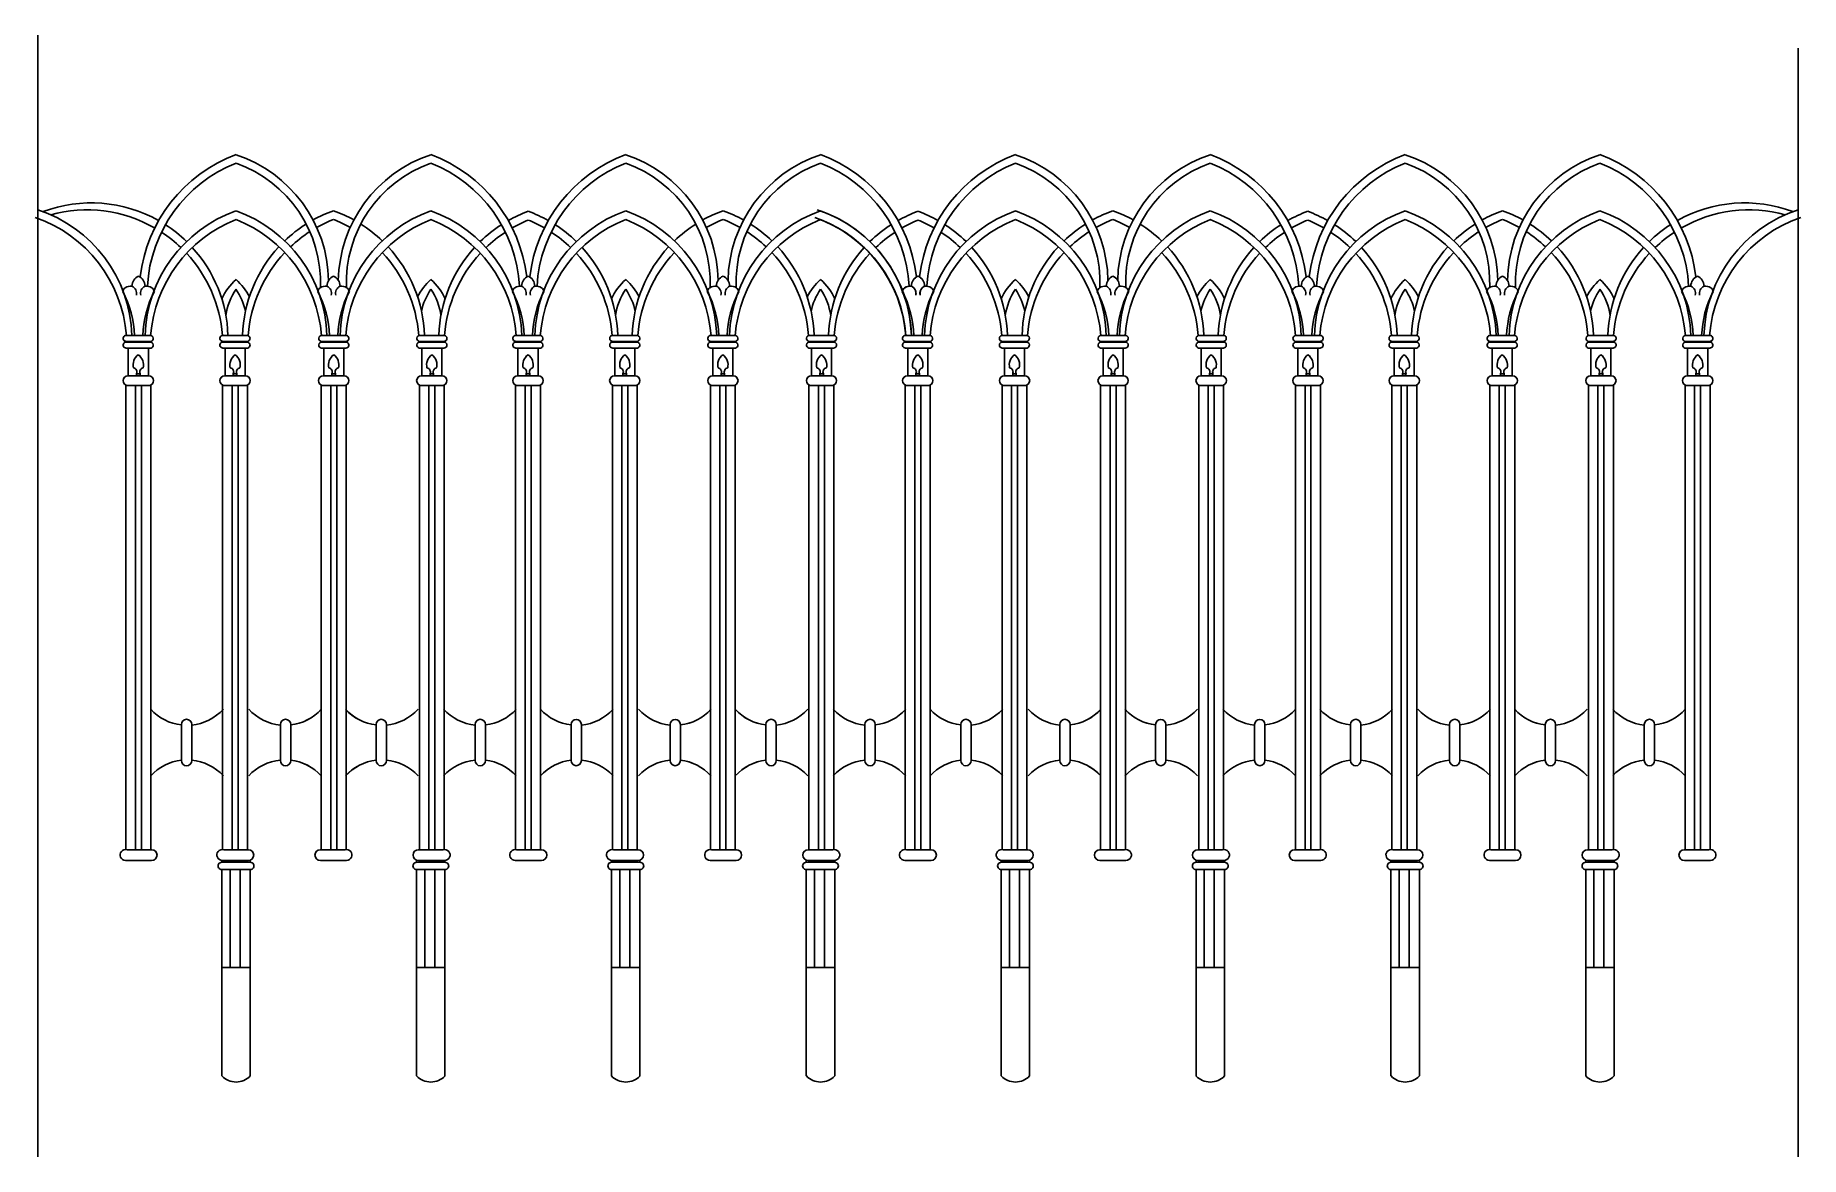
# Model space of a CAD drawing. Extents: x 2596 to 4366, y 379 to 1503.
import ezdxf

# ---------------------------------------------------------------- set-up
doc = ezdxf.new("R2010")
doc.units = 0
doc.header["$LTSCALE"] = 0.85
doc.header["$MEASUREMENT"] = 0
for name, color, linetype in [('3', 3, 'CONTINUOUS'), ('4', 4, 'CONTINUOUS'), ('7', 7, 'CONTINUOUS')]:
    doc.layers.add(name, color=color, linetype=linetype)

msp = doc.modelspace()

# ---------------------------------------------------------------- linework, layer by layer
at = {"layer": '3'}
for p, q in [((2598.1, 378.8), (2598.1, 1503.5)), ((2598.1, 378.8), (2598.1, 1503.5)), ((4363.8, 378.8), (4363.8, 1490.5)), ((4363.8, 378.8), (4363.8, 1490.5)), ((2688.9, 1189.8), (2688.9, 1162.1)), ((2709, 1189.8), (2709, 1162.1)), ((2785.9, 1189.8), (2785.9, 1162.1)), ((2806, 1189.8), (2806, 1162.1)), ((2884.9, 1189.8), (2884.9, 1162.1)), ((2905, 1189.8), (2905, 1162.1)), ((2983.2, 1189.8), (2983.2, 1162.1)), ((3003.4, 1189.8), (3003.4, 1162.1)), ((3079.7, 1189.8), (3079.7, 1162.1)), ((3099.9, 1189.8), (3099.9, 1162.1)), ((3176.8, 1189.8), (3176.8, 1162.1)), ((3196.9, 1189.8), (3196.9, 1162.1)), ((3275.2, 1189.8), (3275.2, 1162.1)), ((3295.3, 1189.8), (3295.3, 1162.1)), ((3374.1, 1189.8), (3374.1, 1162.1)), ((3394.2, 1189.8), (3394.2, 1162.1)), ((3470.6, 1189.8), (3470.6, 1162.1)), ((3490.7, 1189.8), (3490.7, 1162.1)), ((3567.6, 1189.8), (3567.6, 1162.1)), ((3587.8, 1189.8), (3587.8, 1162.1)), ((3666.6, 1189.8), (3666.6, 1162.1)), ((3686.7, 1189.8), (3686.7, 1162.1)), ((3765, 1189.8), (3765, 1162.1)), ((3785.1, 1189.8), (3785.1, 1162.1)), ((3862, 1189.8), (3862, 1162.1)), ((3882.1, 1189.8), (3882.1, 1162.1)), ((3958.5, 1189.8), (3958.5, 1162.1)), ((3978.6, 1189.8), (3978.6, 1162.1)), ((4056.9, 1189.8), (4056.9, 1162.1)), ((4077, 1189.8), (4077, 1162.1)), ((4155.8, 1189.8), (4155.8, 1162.1)), ((4176, 1189.8), (4176, 1162.1)), ((4252.9, 1189.8), (4252.9, 1162.1)), ((4273, 1189.8), (4273, 1162.1)), ((2696, 1152.2), (2696, 686.7)), ((2702, 1152.2), (2702, 686.7)), ((2793, 1152.2), (2793, 686.7)), ((2799, 1152.2), (2799, 686.7)), ((2891.9, 1152.2), (2891.9, 686.7)), ((2897.9, 1152.2), (2897.9, 686.7)), ((2990.3, 1152.2), (2990.3, 686.7)), ((2996.3, 1152.2), (2996.3, 686.7)), ((3086.8, 1152.2), (3086.8, 686.7)), ((3092.8, 1152.2), (3092.8, 686.7)), ((3183.9, 1152.2), (3183.9, 686.7)), ((3189.9, 1152.2), (3189.9, 686.7)), ((3282.2, 1152.2), (3282.2, 686.7)), ((3288.2, 1152.2), (3288.2, 686.7)), ((3381.1, 1152.2), (3381.1, 686.7)), ((3387.1, 1152.2), (3387.1, 686.7)), ((3477.7, 1152.2), (3477.7, 686.7)), ((3483.7, 1152.2), (3483.7, 686.7)), ((3574.7, 1152.2), (3574.7, 686.7)), ((3580.7, 1152.2), (3580.7, 686.7)), ((3673.6, 1152.2), (3673.6, 686.7)), ((3679.6, 1152.2), (3679.6, 686.7)), ((3772, 1152.2), (3772, 686.7)), ((3778, 1152.2), (3778, 686.7)), ((3869.1, 1152.2), (3869.1, 686.7)), ((3875.1, 1152.2), (3875.1, 686.7)), ((3965.6, 1152.2), (3965.6, 686.7)), ((3971.6, 1152.2), (3971.6, 686.7)), ((4064, 1152.2), (4064, 686.7)), ((4070, 1152.2), (4070, 686.7)), ((4162.9, 1152.2), (4162.9, 686.7)), ((4168.9, 1152.2), (4168.9, 686.7)), ((4259.9, 1152.2), (4259.9, 686.7)), ((4265.9, 1152.2), (4265.9, 686.7))]:
    msp.add_line(p, q, dxfattribs=at)
for points in [[(2687.5, 1202.4), (2710.8, 1202.4, -0.912802), (2711.7, 1196.5), (2686.8, 1196.5, -1.132869), (2687.5, 1202.4)], [(2687.5, 1195.7), (2710.8, 1195.7, -0.912802), (2711.7, 1189.8), (2686.8, 1189.8, -1.132869), (2687.5, 1195.7)], [(2784.5, 1202.4), (2807.8, 1202.4, -0.912802), (2808.7, 1196.5), (2783.8, 1196.5, -1.132869), (2784.5, 1202.4)], [(2784.5, 1195.7), (2807.8, 1195.7, -0.912802), (2808.7, 1189.8), (2783.8, 1189.8, -1.132869), (2784.5, 1195.7)], [(2906.4, 1202.4), (2883.1, 1202.4, 0.912802), (2882.2, 1196.5), (2907.1, 1196.5, 1.132869), (2906.4, 1202.4)], [(2906.4, 1195.7), (2883.1, 1195.7, 0.912802), (2882.2, 1189.8), (2907.1, 1189.8, 1.132869), (2906.4, 1195.7)], [(3004.7, 1202.4), (2981.5, 1202.4, 0.912802), (2980.6, 1196.5), (3005.5, 1196.5, 1.132869), (3004.7, 1202.4)], [(3004.7, 1195.7), (2981.5, 1195.7, 0.912802), (2980.6, 1189.8), (3005.5, 1189.8, 1.132869), (3004.7, 1195.7)], [(3078.4, 1202.4), (3101.6, 1202.4, -0.912802), (3102.5, 1196.5), (3077.6, 1196.5, -1.132869), (3078.4, 1202.4)], [(3078.4, 1195.7), (3101.6, 1195.7, -0.912802), (3102.5, 1189.8), (3077.6, 1189.8, -1.132869), (3078.4, 1195.7)], [(3175.4, 1202.4), (3198.7, 1202.4, -0.912802), (3199.6, 1196.5), (3174.7, 1196.5, -1.132869), (3175.4, 1202.4)], [(3175.4, 1195.7), (3198.7, 1195.7, -0.912802), (3199.6, 1189.8), (3174.7, 1189.8, -1.132869), (3175.4, 1195.7)], [(3273.8, 1202.4), (3297.1, 1202.4, -0.912802), (3298, 1196.5), (3273.1, 1196.5, -1.132869), (3273.8, 1202.4)], [(3273.8, 1195.7), (3297.1, 1195.7, -0.912802), (3298, 1189.8), (3273.1, 1189.8, -1.132869), (3273.8, 1195.7)], [(3395.6, 1202.4), (3372.3, 1202.4, 0.912802), (3371.4, 1196.5), (3396.3, 1196.5, 1.132869), (3395.6, 1202.4)], [(3395.6, 1195.7), (3372.3, 1195.7, 0.912802), (3371.4, 1189.8), (3396.3, 1189.8, 1.132869), (3395.6, 1195.7)], [(3469.2, 1202.4), (3492.5, 1202.4, -0.912802), (3493.4, 1196.5), (3468.5, 1196.5, -1.132869), (3469.2, 1202.4)], [(3469.2, 1195.7), (3492.5, 1195.7, -0.912802), (3493.4, 1189.8), (3468.5, 1189.8, -1.132869), (3469.2, 1195.7)], [(3566.3, 1202.4), (3589.5, 1202.4, -0.912802), (3590.4, 1196.5), (3565.5, 1196.5, -1.132869), (3566.3, 1202.4)], [(3566.3, 1195.7), (3589.5, 1195.7, -0.912802), (3590.4, 1189.8), (3565.5, 1189.8, -1.132869), (3566.3, 1195.7)], [(3688.1, 1202.4), (3664.8, 1202.4, 0.912802), (3663.9, 1196.5), (3688.8, 1196.5, 1.132869), (3688.1, 1202.4)], [(3688.1, 1195.7), (3664.8, 1195.7, 0.912802), (3663.9, 1189.8), (3688.8, 1189.8, 1.132869), (3688.1, 1195.7)], [(3786.5, 1202.4), (3763.2, 1202.4, 0.912802), (3762.3, 1196.5), (3787.2, 1196.5, 1.132869), (3786.5, 1202.4)], [(3786.5, 1195.7), (3763.2, 1195.7, 0.912802), (3762.3, 1189.8), (3787.2, 1189.8, 1.132869), (3786.5, 1195.7)], [(3883.5, 1202.4), (3860.2, 1202.4, 0.912802), (3859.3, 1196.5), (3884.3, 1196.5, 1.132869), (3883.5, 1202.4)], [(3883.5, 1195.7), (3860.2, 1195.7, 0.912802), (3859.3, 1189.8), (3884.3, 1189.8, 1.132869), (3883.5, 1195.7)], [(3957.1, 1202.4), (3980.4, 1202.4, -0.912802), (3981.3, 1196.5), (3956.4, 1196.5, -1.132869), (3957.1, 1202.4)], [(3957.1, 1195.7), (3980.4, 1195.7, -0.912802), (3981.3, 1189.8), (3956.4, 1189.8, -1.132869), (3957.1, 1195.7)], [(4055.5, 1202.4), (4078.8, 1202.4, -0.912802), (4079.7, 1196.5), (4054.8, 1196.5, -1.132869), (4055.5, 1202.4)], [(4055.5, 1195.7), (4078.8, 1195.7, -0.912802), (4079.7, 1189.8), (4054.8, 1189.8, -1.132869), (4055.5, 1195.7)], [(4177.3, 1202.4), (4154.1, 1202.4, 0.912802), (4153.2, 1196.5), (4178.1, 1196.5, 1.132869), (4177.3, 1202.4)], [(4177.3, 1195.7), (4154.1, 1195.7, 0.912802), (4153.2, 1189.8), (4178.1, 1189.8, 1.132869), (4177.3, 1195.7)], [(4274.4, 1202.4), (4251.1, 1202.4, 0.912802), (4250.2, 1196.5), (4275.1, 1196.5, 1.132869), (4274.4, 1202.4)], [(4274.4, 1195.7), (4251.1, 1195.7, 0.912802), (4250.2, 1189.8), (4275.1, 1189.8, 1.132869), (4274.4, 1195.7)], [(2742.2, 776.4), (2742.2, 812.3, -1), (2752.5, 812.3), (2752.5, 776, -1)], [(2851.8, 776.4), (2851.8, 812.3, 1), (2841.5, 812.3), (2841.5, 776, 1)], [(2937.5, 776.4), (2937.5, 812.3, -1), (2947.8, 812.3), (2947.8, 776, -1)], [(3047.1, 776.4), (3047.1, 812.3, 1), (3036.8, 812.3), (3036.8, 776, 1)], [(3133.1, 776.4), (3133.1, 812.3, -1), (3143.3, 812.3), (3143.3, 776, -1)], [(3242.6, 776.4), (3242.6, 812.3, 1), (3232.4, 812.3), (3232.4, 776, 1)], [(3328.4, 776.4), (3328.4, 812.3, -1), (3338.7, 812.3), (3338.7, 776, -1)], [(3438, 776.4), (3438, 812.3, 1), (3427.7, 812.3), (3427.7, 776, 1)], [(3523.9, 776.4), (3523.9, 812.3, -1), (3534.2, 812.3), (3534.2, 776, -1)], [(3633.5, 776.4), (3633.5, 812.3, 1), (3623.2, 812.3), (3623.2, 776, 1)], [(3719.3, 776.4), (3719.3, 812.3, -1), (3729.5, 812.3), (3729.5, 776, -1)], [(3828.8, 776.4), (3828.8, 812.3, 1), (3818.6, 812.3), (3818.6, 776, 1)], [(3914.8, 776.4), (3914.8, 812.3, -1), (3925.1, 812.3), (3925.1, 776, -1)], [(4024.4, 776.4), (4024.4, 812.3, 1), (4014.1, 812.3), (4014.1, 776, 1)], [(4110.1, 776.4), (4110.1, 812.3, -1), (4120.4, 812.3), (4120.4, 776, -1)], [(4219.7, 776.4), (4219.7, 812.3, 1), (4209.4, 812.3), (4209.4, 776, 1)], [(2742.2, 811.9), (2742.2, 776, 1), (2752.5, 776), (2752.5, 812.3, 1)], [(2851.8, 811.9), (2851.8, 776, -1), (2841.5, 776), (2841.5, 812.3, -1)], [(2937.5, 811.9), (2937.5, 776, 1), (2947.8, 776), (2947.8, 812.3, 1)], [(3047.1, 811.9), (3047.1, 776, -1), (3036.8, 776), (3036.8, 812.3, -1)], [(3133.1, 811.9), (3133.1, 776, 1), (3143.3, 776), (3143.3, 812.3, 1)], [(3242.6, 811.9), (3242.6, 776, -1), (3232.4, 776), (3232.4, 812.3, -1)], [(3328.4, 811.9), (3328.4, 776, 1), (3338.7, 776), (3338.7, 812.3, 1)], [(3438, 811.9), (3438, 776, -1), (3427.7, 776), (3427.7, 812.3, -1)], [(3523.9, 811.9), (3523.9, 776, 1), (3534.2, 776), (3534.2, 812.3, 1)], [(3633.5, 811.9), (3633.5, 776, -1), (3623.2, 776), (3623.2, 812.3, -1)], [(3719.3, 811.9), (3719.3, 776, 1), (3729.5, 776), (3729.5, 812.3, 1)], [(3828.8, 811.9), (3828.8, 776, -1), (3818.6, 776), (3818.6, 812.3, -1)], [(3914.8, 811.9), (3914.8, 776, 1), (3925.1, 776), (3925.1, 812.3, 1)], [(4024.4, 811.9), (4024.4, 776, -1), (4014.1, 776), (4014.1, 812.3, -1)], [(4110.1, 811.9), (4110.1, 776, 1), (4120.4, 776), (4120.4, 812.3, 1)], [(4219.7, 811.9), (4219.7, 776, -1), (4209.4, 776), (4209.4, 812.3, -1)]]:
    msp.add_lwpolyline(points, format="xyb", dxfattribs=at)
for centre, radius, start, end in [((2703.9, 1251.7), 11.4, 114.9033, 178.8419), ((2694.3, 1251.7), 11.4, 1.1581, 65.0967), ((2834.5, 1215.4), 57.1, 131.0853, 155.2693), ((2759.4, 1215.4), 57.1, 26.7952, 48.9147), ((2899.5, 1251.7), 11.4, 114.9033, 178.8419), ((2889.9, 1251.7), 11.4, 1.1581, 65.0967), ((3029.9, 1215.4), 57.1, 131.0853, 153.2048), ((2954.8, 1215.4), 57.1, 24.7307, 48.9147), ((3094.8, 1251.7), 11.4, 114.9033, 178.8419), ((3085.2, 1251.7), 11.4, 1.1581, 65.0967), ((3225.3, 1215.4), 57.1, 131.0853, 155.2693), ((3150.3, 1215.4), 57.1, 26.7952, 48.9147), ((3290.2, 1251.7), 11.4, 114.9033, 178.8419), ((3280.6, 1251.7), 11.4, 1.1581, 65.0967), ((3420.8, 1215.4), 57.1, 131.0853, 153.2048), ((3345.7, 1215.4), 57.1, 24.7307, 48.9147), ((3485.7, 1251.7), 11.4, 114.9033, 178.8419), ((3485.8, 1251.7), 11.4, 114.9033, 178.8419), ((3476.1, 1251.7), 11.4, 1.1581, 65.0967), ((3476.2, 1251.7), 11.4, 1.1581, 65.0967), ((3616.2, 1215.4), 57.1, 131.0853, 155.2693), ((3541.1, 1215.4), 57.1, 26.7952, 48.9147), ((3681.2, 1251.7), 11.4, 114.9033, 178.8419), ((3671.6, 1251.7), 11.4, 1.1581, 65.0967), ((3811.6, 1215.4), 57.1, 131.0853, 153.2048), ((3736.6, 1215.4), 57.1, 24.7307, 48.9147), ((3876.7, 1251.7), 11.4, 114.9033, 178.8419), ((3867.1, 1251.7), 11.4, 1.1581, 65.0967), ((4007.1, 1215.4), 57.1, 131.0853, 155.2693), ((3932, 1215.4), 57.1, 26.7952, 48.9147), ((4072, 1251.7), 11.4, 114.9033, 178.8419), ((4062.4, 1251.7), 11.4, 1.1581, 65.0967), ((4202.5, 1215.4), 57.1, 131.0853, 153.2048), ((4127.4, 1215.4), 57.1, 24.7307, 48.9147), ((4267.5, 1251.7), 11.4, 114.9033, 178.8419), ((4257.9, 1251.7), 11.4, 1.1581, 65.0967), ((2689.3, 1245.3), 6.19, 125.9947, 168.1621), ((2593, 1199.1), 102, 1.8313, 27.7292), ((2691.7, 1239.8), 12.1, 85.9836, 119.45), ((2688.9, 1244.5), 8.28, 347.3056, 63.6478), ((2709.4, 1244.5), 8.28, 116.3522, 192.6944), ((2805.3, 1199.1), 102, 152.2708, 178.1687), ((2706.6, 1239.8), 12.1, 60.55, 94.0164), ((2708.9, 1245.3), 6.19, 11.8379, 54.0053), ((2847.6, 1214), 61.5, 145.5106, 171.9783), ((2746.2, 1214), 61.5, 11.8239, 34.4894), ((2884.9, 1245.3), 6.19, 125.9947, 168.1621), ((2788.6, 1199.1), 102, 1.8313, 27.7292), ((2754.3, 1255.1), 127.5, 353.9497, 354.127), ((2887.3, 1239.8), 12.1, 85.9836, 119.45), ((2884.4, 1244.5), 8.28, 347.3056, 63.6478), ((2905, 1244.5), 8.28, 116.3522, 192.6944), ((3000.9, 1199.1), 102, 152.2708, 178.1687), ((2902.2, 1239.8), 12.1, 60.55, 94.0164), ((2904.5, 1245.3), 6.19, 11.8379, 54.0053), ((3043.1, 1214), 61.5, 145.5106, 168.1761), ((2941.6, 1214), 61.5, 8.0217, 34.4894), ((3080.2, 1245.3), 6.19, 125.9947, 168.1621), ((2983.9, 1199.1), 102, 1.8313, 27.7292), ((3082.5, 1239.8), 12.1, 85.9836, 119.45), ((3079.7, 1244.5), 8.28, 347.3056, 63.6478), ((3100.3, 1244.5), 8.28, 116.3522, 192.6944), ((3196.1, 1199.1), 102, 152.2708, 178.1687), ((3097.4, 1239.8), 12.1, 60.55, 94.0164), ((3099.8, 1245.3), 6.19, 11.8379, 54.0053), ((3238.5, 1214), 61.5, 145.5106, 171.9783), ((3137.1, 1214), 61.5, 11.8239, 34.4894), ((3275.6, 1245.3), 6.19, 125.9947, 168.1621), ((3179.3, 1199.1), 102, 1.8313, 27.7292), ((3278, 1239.8), 12.1, 85.9836, 119.45), ((3275.2, 1244.5), 8.28, 347.3056, 63.6478), ((3295.7, 1244.5), 8.28, 116.3522, 192.6944), ((3391.6, 1199.1), 102, 152.2708, 178.1687), ((3292.9, 1239.8), 12.1, 60.55, 94.0164), ((3295.2, 1245.3), 6.19, 11.8379, 54.0053), ((3425.9, 1255.1), 127.5, 185.873, 186.0503), ((3433.9, 1214), 61.5, 145.5106, 168.1761), ((3332.5, 1214), 61.5, 8.0217, 34.4894), ((3471.1, 1245.3), 6.19, 125.9947, 168.1621), ((3374.7, 1199.1), 102, 1.8313, 27.7292), ((3471.2, 1245.3), 6.19, 125.9947, 168.1621), ((3374.9, 1199.1), 102, 1.8313, 27.7292), ((3473.4, 1239.8), 12.1, 85.9836, 119.45), ((3473.6, 1239.8), 12.1, 85.9836, 119.45), ((3470.6, 1244.5), 8.28, 347.3056, 63.6478), ((3470.7, 1244.5), 8.28, 347.3056, 63.6478), ((3491.1, 1244.5), 8.28, 116.3522, 192.6944), ((3491.3, 1244.5), 8.28, 116.3522, 192.6944), ((3587, 1199.1), 102, 152.2708, 178.1687), ((3488.3, 1239.8), 12.1, 60.55, 94.0164), ((3490.6, 1245.3), 6.19, 11.8379, 54.0053), ((3629.4, 1214), 61.5, 145.5106, 171.9783), ((3527.9, 1214), 61.5, 11.8239, 34.4894), ((3666.7, 1245.3), 6.19, 125.9947, 168.1621), ((3570.3, 1199.1), 102, 1.8313, 27.7292), ((3536, 1255.1), 127.5, 353.9497, 354.127), ((3669, 1239.8), 12.1, 85.9836, 119.45), ((3666.2, 1244.5), 8.28, 347.3056, 63.6478), ((3686.7, 1244.5), 8.28, 116.3522, 192.6944), ((3782.6, 1199.1), 102, 152.2708, 178.1687), ((3683.9, 1239.8), 12.1, 60.55, 94.0164), ((3686.2, 1245.3), 6.19, 11.8379, 54.0053), ((3824.8, 1214), 61.5, 145.5106, 168.1761), ((3723.4, 1214), 61.5, 8.0217, 34.4894), ((3862.1, 1245.3), 6.19, 125.9947, 168.1621), ((3765.7, 1199.1), 102, 1.8313, 27.7292), ((3864.4, 1239.8), 12.1, 85.9836, 119.45), ((3861.6, 1244.5), 8.28, 347.3056, 63.6478), ((3882.2, 1244.5), 8.28, 116.3522, 192.6944), ((3978, 1199.1), 102, 152.2708, 178.1687), ((3879.3, 1239.8), 12.1, 60.55, 94.0164), ((3881.7, 1245.3), 6.19, 11.8379, 54.0053), ((4020.2, 1214), 61.5, 145.5106, 171.9783), ((3918.8, 1214), 61.5, 11.8239, 34.4894), ((4057.4, 1245.3), 6.19, 125.9947, 168.1621), ((3961, 1199.1), 102, 1.8313, 27.7292), ((4059.7, 1239.8), 12.1, 85.9836, 119.45), ((4056.9, 1244.5), 8.28, 347.3056, 63.6478), ((4077.4, 1244.5), 8.28, 116.3522, 192.6944), ((4173.3, 1199.1), 102, 152.2708, 178.1687), ((4074.6, 1239.8), 12.1, 60.55, 94.0164), ((4076.9, 1245.3), 6.19, 11.8379, 54.0053), ((4207.6, 1255.1), 127.5, 185.873, 186.0503), ((4215.7, 1214), 61.5, 145.5106, 168.1761), ((4114.2, 1214), 61.5, 8.0217, 34.4894), ((4253, 1245.3), 6.19, 125.9947, 168.1621), ((4156.6, 1199.1), 102, 1.8313, 27.7292), ((4255.3, 1239.8), 12.1, 85.9836, 119.45), ((4252.5, 1244.5), 8.28, 347.3056, 63.6478), ((4273, 1244.5), 8.28, 116.3522, 192.6944), ((4368.9, 1199.1), 102, 152.2708, 178.1687), ((4270.2, 1239.8), 12.1, 60.55, 94.0164), ((4272.5, 1245.3), 6.19, 11.8379, 54.0053), ((2706.5, 1172.8), 12.8, 126.407, 193.5262), ((2693.4, 1165.8), 4.11, 333.9665, 80.941), ((2691.3, 1172.8), 12.8, 346.4738, 53.593), ((2704.4, 1165.8), 4.11, 99.059, 206.0335), ((2803.6, 1172.8), 12.8, 126.407, 193.5262), ((2790.5, 1165.8), 4.11, 333.9665, 80.941), ((2788.4, 1172.8), 12.8, 346.4738, 53.593), ((2801.5, 1165.8), 4.11, 99.059, 206.0335), ((2902.5, 1172.8), 12.8, 126.407, 193.5262), ((2889.4, 1165.8), 4.11, 333.9665, 80.941), ((2887.3, 1172.8), 12.8, 346.4738, 53.593), ((2900.4, 1165.8), 4.11, 99.059, 206.0335), ((3000.9, 1172.8), 12.8, 126.407, 193.5262), ((2987.8, 1165.8), 4.11, 333.9665, 80.941), ((2985.7, 1172.8), 12.8, 346.4738, 53.593), ((2998.8, 1165.8), 4.11, 99.059, 206.0335), ((3097.4, 1172.8), 12.8, 126.407, 193.5262), ((3084.3, 1165.8), 4.11, 333.9665, 80.941), ((3082.2, 1172.8), 12.8, 346.4738, 53.593), ((3095.3, 1165.8), 4.11, 99.059, 206.0335), ((3194.5, 1172.8), 12.8, 126.407, 193.5262), ((3181.3, 1165.8), 4.11, 333.9665, 80.941), ((3179.2, 1172.8), 12.8, 346.4738, 53.593), ((3192.3, 1165.8), 4.11, 99.059, 206.0335), ((3292.8, 1172.8), 12.8, 126.407, 193.5262), ((3279.7, 1165.8), 4.11, 333.9665, 80.941), ((3277.6, 1172.8), 12.8, 346.4738, 53.593), ((3290.7, 1165.8), 4.11, 99.059, 206.0335), ((3391.8, 1172.8), 12.8, 126.407, 193.5262), ((3378.7, 1165.8), 4.11, 333.9665, 80.941), ((3376.6, 1172.8), 12.8, 346.4738, 53.593), ((3389.7, 1165.8), 4.11, 99.059, 206.0335), ((3488.3, 1172.8), 12.8, 126.407, 193.5262), ((3475.2, 1165.8), 4.11, 333.9665, 80.941), ((3473.1, 1172.8), 12.8, 346.4738, 53.593), ((3486.2, 1165.8), 4.11, 99.059, 206.0335), ((3585.3, 1172.8), 12.8, 126.407, 193.5262), ((3572.2, 1165.8), 4.11, 333.9665, 80.941), ((3570.1, 1172.8), 12.8, 346.4738, 53.593), ((3583.2, 1165.8), 4.11, 99.059, 206.0335), ((3684.3, 1172.8), 12.8, 126.407, 193.5262), ((3671.1, 1165.8), 4.11, 333.9665, 80.941), ((3669, 1172.8), 12.8, 346.4738, 53.593), ((3682.2, 1165.8), 4.11, 99.059, 206.0335), ((3782.6, 1172.8), 12.8, 126.407, 193.5262), ((3769.5, 1165.8), 4.11, 333.9665, 80.941), ((3767.4, 1172.8), 12.8, 346.4738, 53.593), ((3780.5, 1165.8), 4.11, 99.059, 206.0335), ((3879.7, 1172.8), 12.8, 126.407, 193.5262), ((3866.6, 1165.8), 4.11, 333.9665, 80.941), ((3864.5, 1172.8), 12.8, 346.4738, 53.593), ((3877.6, 1165.8), 4.11, 99.059, 206.0335), ((3976.2, 1172.8), 12.8, 126.407, 193.5262), ((3963.1, 1165.8), 4.11, 333.9665, 80.941), ((3961, 1172.8), 12.8, 346.4738, 53.593), ((3974.1, 1165.8), 4.11, 99.059, 206.0335), ((4074.6, 1172.8), 12.8, 126.407, 193.5262), ((4061.5, 1165.8), 4.11, 333.9665, 80.941), ((4059.3, 1172.8), 12.8, 346.4738, 53.593), ((4072.5, 1165.8), 4.11, 99.059, 206.0335), ((4173.5, 1172.8), 12.8, 126.407, 193.5262), ((4160.4, 1165.8), 4.11, 333.9665, 80.941), ((4158.3, 1172.8), 12.8, 346.4738, 53.593), ((4171.4, 1165.8), 4.11, 99.059, 206.0335), ((4270.6, 1172.8), 12.8, 126.407, 193.5262), ((4257.4, 1165.8), 4.11, 333.9665, 80.941), ((4255.3, 1172.8), 12.8, 346.4738, 53.593), ((4268.4, 1165.8), 4.11, 99.059, 206.0335)]:
    msp.add_arc(centre, radius, start, end, dxfattribs=at)
at = {"layer": '4'}
for p, q in [((2782.7, 666.7), (2782.7, 459.8)), ((2811.2, 666.7), (2811.2, 459.8)), ((2978.1, 666.7), (2978.1, 459.8)), ((3006.5, 666.7), (3006.5, 459.8)), ((3173.6, 666.7), (3173.6, 459.8)), ((3202.1, 666.7), (3202.1, 459.8)), ((3368.9, 666.7), (3368.9, 459.8)), ((3397.4, 666.7), (3397.4, 459.8)), ((3564.5, 666.7), (3564.5, 459.8)), ((3592.9, 666.7), (3592.9, 459.8)), ((3759.8, 666.7), (3759.8, 459.8)), ((3788.3, 666.7), (3788.3, 459.8)), ((3955.3, 666.7), (3955.3, 459.8)), ((3983.8, 666.7), (3983.8, 459.8)), ((4150.7, 666.7), (4150.7, 459.8)), ((4179.1, 666.7), (4179.1, 459.8))]:
    msp.add_line(p, q, dxfattribs=at)
for points in [[(2783.5, 1145.3), (2783.5, 688.7, -0.140135)], [(3005.8, 1145.3), (3005.8, 688.7, 0.140135)], [(3174.4, 1145.3), (3174.4, 688.7, -0.140135)], [(3396.6, 1145.3), (3396.6, 688.7, 0.140135)], [(3565.2, 1145.3), (3565.2, 688.7, -0.140135)], [(3787.5, 1145.3), (3787.5, 688.7, 0.140135)], [(3956.1, 1145.3), (3956.1, 688.7, -0.140135)], [(4178.4, 1145.3), (4178.4, 688.7, 0.140135)]]:
    msp.add_lwpolyline(points, format="xyb", dxfattribs=at)
for centre, start, end in [((2796.7, 472.7), 222.851, 270.9459), ((2797.3, 472.7), 269.0541, 317.149), ((2992, 472.7), 222.851, 270.9459), ((2992.6, 472.7), 269.0541, 317.149), ((3187.5, 472.7), 222.851, 270.9459), ((3188.2, 472.7), 269.0541, 317.149), ((3382.9, 472.7), 222.851, 270.9459), ((3383.5, 472.7), 269.0541, 317.149), ((3578.4, 472.7), 222.851, 270.9459), ((3579, 472.7), 269.0541, 317.149), ((3773.7, 472.7), 222.851, 270.9459), ((3774.4, 472.7), 269.0541, 317.149), ((3969.3, 472.7), 222.851, 270.9459), ((3969.9, 472.7), 269.0541, 317.149), ((4164.6, 472.7), 222.851, 270.9459), ((4165.2, 472.7), 269.0541, 317.149)]:
    msp.add_arc(centre, 19, start, end, dxfattribs=at)
at = {"layer": '7'}
for p, q in [((2686.5, 1152.2), (2686.5, 686.9)), ((2686.5, 1152.2), (2711.5, 1152.2)), ((2697.1, 1164), (2700.7, 1164)), ((2697.1, 1164), (2697.1, 1162.1)), ((2700.7, 1164), (2700.7, 1162.1)), ((2711.5, 1152.2), (2711.5, 686.7)), ((2783.5, 1152.2), (2783.5, 686.9)), ((2783.5, 1152.2), (2808.5, 1152.2)), ((2794.2, 1164), (2794.2, 1162.1)), ((2794.2, 1164), (2797.8, 1164)), ((2797.8, 1164), (2797.8, 1162.1)), ((2808.5, 1152.2), (2808.5, 686.7)), ((2882.4, 1152.2), (2882.4, 686.7)), ((2907.4, 1152.2), (2882.4, 1152.2)), ((2896.7, 1164), (2893.1, 1164)), ((2893.1, 1164), (2893.1, 1162.1)), ((2896.7, 1164), (2896.7, 1162.1)), ((2907.4, 1152.2), (2907.4, 686.9)), ((2980.8, 1152.2), (2980.8, 686.7)), ((3005.8, 1152.2), (2980.8, 1152.2)), ((2995.1, 1164), (2991.5, 1164)), ((2991.5, 1164), (2991.5, 1162.1)), ((2995.1, 1164), (2995.1, 1162.1)), ((3005.8, 1152.2), (3005.8, 686.9)), ((3077.3, 1152.2), (3077.3, 686.9)), ((3077.3, 1152.2), (3102.3, 1152.2)), ((3088, 1164), (3091.6, 1164)), ((3088, 1164), (3088, 1162.1)), ((3091.6, 1164), (3091.6, 1162.1)), ((3102.3, 1152.2), (3102.3, 686.7)), ((3174.4, 1152.2), (3174.4, 686.9)), ((3174.4, 1152.2), (3199.4, 1152.2)), ((3185, 1164), (3185, 1162.1)), ((3185, 1164), (3188.6, 1164)), ((3188.6, 1164), (3188.6, 1162.1)), ((3199.4, 1152.2), (3199.4, 686.7)), ((3272.7, 1152.2), (3272.7, 686.9)), ((3272.7, 1152.2), (3297.7, 1152.2)), ((3283.4, 1164), (3287, 1164)), ((3283.4, 1164), (3283.4, 1162.1)), ((3287, 1164), (3287, 1162.1)), ((3297.7, 1152.2), (3297.7, 686.7)), ((3371.6, 1152.2), (3371.6, 686.7)), ((3396.6, 1152.2), (3371.6, 1152.2)), ((3386, 1164), (3382.4, 1164)), ((3382.4, 1164), (3382.4, 1162.1)), ((3386, 1164), (3386, 1162.1)), ((3396.6, 1152.2), (3396.6, 686.9)), ((3468.2, 1152.2), (3468.2, 686.9)), ((3468.2, 1152.2), (3493.2, 1152.2)), ((3478.9, 1164), (3482.5, 1164)), ((3478.9, 1164), (3478.9, 1162.1)), ((3482.5, 1164), (3482.5, 1162.1)), ((3493.2, 1152.2), (3493.2, 686.7)), ((3565.2, 1152.2), (3565.2, 686.9)), ((3565.2, 1152.2), (3590.2, 1152.2)), ((3575.9, 1164), (3575.9, 1162.1)), ((3575.9, 1164), (3579.5, 1164)), ((3579.5, 1164), (3579.5, 1162.1)), ((3590.2, 1152.2), (3590.2, 686.7)), ((3664.1, 1152.2), (3664.1, 686.7)), ((3689.1, 1152.2), (3664.1, 1152.2)), ((3674.8, 1164), (3674.8, 1162.1)), ((3678.5, 1164), (3674.8, 1164)), ((3678.5, 1164), (3678.5, 1162.1)), ((3689.1, 1152.2), (3689.1, 686.9)), ((3762.5, 1152.2), (3762.5, 686.7)), ((3787.5, 1152.2), (3762.5, 1152.2)), ((3776.8, 1164), (3773.2, 1164)), ((3773.2, 1164), (3773.2, 1162.1)), ((3776.8, 1164), (3776.8, 1162.1)), ((3787.5, 1152.2), (3787.5, 686.9)), ((3859.6, 1152.2), (3859.6, 686.7)), ((3884.6, 1152.2), (3859.6, 1152.2)), ((3870.3, 1164), (3870.3, 1162.1)), ((3873.9, 1164), (3870.3, 1164)), ((3873.9, 1164), (3873.9, 1162.1)), ((3884.6, 1152.2), (3884.6, 686.9)), ((3956.1, 1152.2), (3956.1, 686.9)), ((3956.1, 1152.2), (3981.1, 1152.2)), ((3966.8, 1164), (3966.8, 1162.1)), ((3966.8, 1164), (3970.4, 1164)), ((3970.4, 1164), (3970.4, 1162.1)), ((3981.1, 1152.2), (3981.1, 686.7)), ((4054.5, 1152.2), (4054.5, 686.9)), ((4054.5, 1152.2), (4079.5, 1152.2)), ((4065.2, 1164), (4068.8, 1164)), ((4065.2, 1164), (4065.2, 1162.1)), ((4068.8, 1164), (4068.8, 1162.1)), ((4079.5, 1152.2), (4079.5, 686.7)), ((4153.4, 1152.2), (4153.4, 686.7)), ((4178.4, 1152.2), (4153.4, 1152.2)), ((4167.7, 1164), (4164.1, 1164)), ((4164.1, 1164), (4164.1, 1162.1)), ((4167.7, 1164), (4167.7, 1162.1)), ((4178.4, 1152.2), (4178.4, 686.9)), ((4250.4, 1152.2), (4250.4, 686.7)), ((4275.4, 1152.2), (4250.4, 1152.2)), ((4261.1, 1164), (4261.1, 1162.1)), ((4264.8, 1164), (4261.1, 1164)), ((4264.8, 1164), (4264.8, 1162.1)), ((4275.4, 1152.2), (4275.4, 686.9)), ((2782.7, 676), (2782.7, 674.1)), ((2782.7, 674.1), (2811.2, 674.1)), ((2811.2, 676), (2811.2, 674.1)), ((2978.1, 676), (2978.1, 674.1)), ((3006.5, 674.1), (2978.1, 674.1)), ((3006.5, 676), (3006.5, 674.1)), ((3173.6, 676), (3173.6, 674.1)), ((3173.6, 674.1), (3202.1, 674.1)), ((3202.1, 676), (3202.1, 674.1)), ((3368.9, 676), (3368.9, 674.1)), ((3397.4, 674.1), (3368.9, 674.1)), ((3397.4, 676), (3397.4, 674.1)), ((3564.5, 676), (3564.5, 674.1)), ((3564.5, 674.1), (3592.9, 674.1)), ((3592.9, 676), (3592.9, 674.1)), ((3759.8, 676), (3759.8, 674.1)), ((3788.3, 674.1), (3759.8, 674.1)), ((3788.3, 676), (3788.3, 674.1)), ((3955.3, 676), (3955.3, 674.1)), ((3955.3, 674.1), (3983.8, 674.1)), ((3983.8, 676), (3983.8, 674.1)), ((4150.7, 676), (4150.7, 674.1)), ((4179.1, 674.1), (4150.7, 674.1)), ((4179.1, 676), (4179.1, 674.1)), ((2782.7, 666.7), (2811.2, 666.7)), ((2791, 666.7), (2791, 568.4)), ((2801, 666.7), (2801, 568.4)), ((3006.5, 666.7), (2978.1, 666.7)), ((2986.3, 666.7), (2986.3, 568.4)), ((2996.3, 666.7), (2996.3, 568.4)), ((3173.6, 666.7), (3202.1, 666.7)), ((3181.9, 666.7), (3181.9, 568.4)), ((3191.9, 666.7), (3191.9, 568.4)), ((3397.4, 666.7), (3368.9, 666.7)), ((3377.2, 666.7), (3377.2, 568.4)), ((3387.2, 666.7), (3387.2, 568.4)), ((3564.5, 666.7), (3592.9, 666.7)), ((3572.7, 666.7), (3572.7, 568.4)), ((3582.7, 666.7), (3582.7, 568.4)), ((3788.3, 666.7), (3759.8, 666.7)), ((3768.1, 666.7), (3768.1, 568.4)), ((3778.1, 666.7), (3778.1, 568.4)), ((3955.3, 666.7), (3983.8, 666.7)), ((3963.6, 666.7), (3963.6, 568.4)), ((3973.6, 666.7), (3973.6, 568.4)), ((4179.1, 666.7), (4150.7, 666.7)), ((4158.9, 666.7), (4158.9, 568.4)), ((4168.9, 666.7), (4168.9, 568.4)), ((2811.2, 568.4), (2782.7, 568.4)), ((2978.1, 568.4), (3006.5, 568.4)), ((3202.1, 568.4), (3173.6, 568.4)), ((3368.9, 568.4), (3397.4, 568.4)), ((3592.9, 568.4), (3564.5, 568.4)), ((3759.8, 568.4), (3788.3, 568.4)), ((3983.8, 568.4), (3955.3, 568.4)), ((4150.7, 568.4), (4179.1, 568.4))]:
    msp.add_line(p, q, dxfattribs=at)
for points in [[(2688.9, 1162.1), (2709.2, 1162.1, -1), (2709.2, 1152.2), (2688.7, 1152.2, -1), (2688.7, 1162.1)], [(2786, 1162.1), (2806.3, 1162.1, -1), (2806.3, 1152.2), (2785.7, 1152.2, -1), (2785.7, 1162.1)], [(2904.9, 1162.1), (2884.6, 1162.1, 1), (2884.6, 1152.2), (2905.2, 1152.2, 1), (2905.2, 1162.1)], [(3003.3, 1162.1), (2983, 1162.1, 1), (2983, 1152.2), (3003.5, 1152.2, 1), (3003.5, 1162.1)], [(3079.8, 1162.1), (3100.1, 1162.1, -1), (3100.1, 1152.2), (3079.5, 1152.2, -1), (3079.5, 1162.1)], [(3176.8, 1162.1), (3197.1, 1162.1, -1), (3197.1, 1152.2), (3176.6, 1152.2, -1), (3176.6, 1162.1)], [(3275.2, 1162.1), (3295.5, 1162.1, -1), (3295.5, 1152.2), (3275, 1152.2, -1), (3275, 1162.1)], [(3394.2, 1162.1), (3373.9, 1162.1, 1), (3373.9, 1152.2), (3394.4, 1152.2, 1), (3394.4, 1162.1)], [(3470.7, 1162.1), (3490.9, 1162.1, -1), (3490.9, 1152.2), (3470.4, 1152.2, -1), (3470.4, 1162.1)], [(3567.7, 1162.1), (3588, 1162.1, -1), (3588, 1152.2), (3567.5, 1152.2, -1), (3567.5, 1162.1)], [(3686.6, 1162.1), (3666.4, 1162.1, 1), (3666.4, 1152.2), (3686.9, 1152.2, 1), (3686.9, 1162.1)], [(3785, 1162.1), (3764.7, 1162.1, 1), (3764.7, 1152.2), (3785.3, 1152.2, 1), (3785.3, 1162.1)], [(3882.1, 1162.1), (3861.8, 1162.1, 1), (3861.8, 1152.2), (3882.3, 1152.2, 1), (3882.3, 1162.1)], [(3958.6, 1162.1), (3978.9, 1162.1, -1), (3978.9, 1152.2), (3958.3, 1152.2, -1), (3958.3, 1162.1)], [(4057, 1162.1), (4077.2, 1162.1, -1), (4077.2, 1152.2), (4056.7, 1152.2, -1), (4056.7, 1162.1)], [(4175.9, 1162.1), (4155.6, 1162.1, 1), (4155.6, 1152.2), (4176.1, 1152.2, 1), (4176.1, 1162.1)], [(4272.9, 1162.1), (4252.7, 1162.1, 1), (4252.7, 1152.2), (4273.2, 1152.2, 1), (4273.2, 1162.1)], [(2687.6, 686.7), (2712.3, 686.7, -1), (2712.3, 675.9), (2686.1, 675.9, -1.142276), (2687.6, 686.7, 0.133416)], [(2784.6, 686.7), (2809.3, 686.7, -1), (2809.3, 675.9), (2783.2, 675.9, -1.142276), (2784.6, 686.7, 0.133416)], [(2906.3, 686.7), (2881.5, 686.7, 1), (2881.5, 675.9), (2907.7, 675.9, 1.142276), (2906.3, 686.7, -0.133416)], [(3004.7, 686.7), (2979.9, 686.7, 1), (2979.9, 675.9), (3006.1, 675.9, 1.142276), (3004.7, 686.7, -0.133416)], [(3078.4, 686.7), (3103.2, 686.7, -1), (3103.2, 675.9), (3077, 675.9, -1.142276), (3078.4, 686.7, 0.133416)], [(3175.5, 686.7), (3200.2, 686.7, -1), (3200.2, 675.9), (3174, 675.9, -1.142276), (3175.5, 686.7, 0.133416)], [(3273.9, 686.7), (3298.6, 686.7, -1), (3298.6, 675.9), (3272.4, 675.9, -1.142276), (3273.9, 686.7, 0.133416)], [(3395.5, 686.7), (3370.8, 686.7, 1), (3370.8, 675.9), (3397, 675.9, 1.142276), (3395.5, 686.7, -0.133416)], [(3469.3, 686.7), (3494, 686.7, -1), (3494, 675.9), (3467.8, 675.9, -1.142276), (3469.3, 686.7, 0.133416)], [(3566.3, 686.7), (3591.1, 686.7, -1), (3591.1, 675.9), (3564.9, 675.9, -1.142276), (3566.3, 686.7, 0.133416)], [(3688, 686.7), (3663.3, 686.7, 1), (3663.3, 675.9), (3689.5, 675.9, 1.142276), (3688, 686.7, -0.133416)], [(3786.4, 686.7), (3761.7, 686.7, 1), (3761.7, 675.9), (3787.8, 675.9, 1.142276), (3786.4, 686.7, -0.133416)], [(3883.5, 686.7), (3858.7, 686.7, 1), (3858.7, 675.9), (3884.9, 675.9, 1.142276), (3883.5, 686.7, -0.133416)], [(3957.2, 686.7), (3981.9, 686.7, -1), (3981.9, 675.9), (3955.8, 675.9, -1.142276), (3957.2, 686.7, 0.133416)], [(4055.6, 686.7), (4080.3, 686.7, -1), (4080.3, 675.9), (4054.1, 675.9, -1.142276), (4055.6, 686.7, 0.133416)], [(4177.3, 686.7), (4152.5, 686.7, 1), (4152.5, 675.9), (4178.7, 675.9, 1.142276), (4177.3, 686.7, -0.133416)], [(4274.3, 686.7), (4249.6, 686.7, 1), (4249.6, 675.9), (4275.8, 675.9, 1.142276), (4274.3, 686.7, -0.133416)]]:
    msp.add_lwpolyline(points, format="xyb", dxfattribs=at)
for centre, radius, start, end in [((2848.9, 1244), 149.1, 110.3821, 173.3942), ((2754.3, 1255.1), 135.5, 1.0143, 71.6528), ((3035, 1255.1), 135.5, 108.3472, 178.9857), ((2940.4, 1244), 149.1, 6.6058, 69.6179), ((3239.7, 1244), 149.1, 110.3821, 173.3942), ((3145.1, 1255.1), 135.5, 1.0143, 71.6528), ((3425.9, 1255.1), 135.5, 108.3472, 178.9857), ((3331.3, 1244), 149.1, 6.6058, 69.6179), ((3630.6, 1244), 149.1, 110.3821, 173.3942), ((3536, 1255.1), 135.5, 1.0143, 71.6528), ((3816.7, 1255.1), 135.5, 108.3472, 178.9857), ((3722.1, 1244), 149.1, 6.6058, 69.6179), ((4021.5, 1244), 149.1, 110.3821, 173.3942), ((3926.9, 1255.1), 135.5, 1.0143, 71.6528), ((4207.6, 1255.1), 135.5, 108.3472, 178.9857), ((4113, 1244), 149.1, 6.6058, 69.6179), ((2848.9, 1244), 141.1, 111.5295, 176.7961), ((2754.3, 1255.1), 127.5, 357.939, 70.3862), ((3035, 1255.1), 127.5, 109.6138, 182.061), ((2940.4, 1244), 141.1, 3.2039, 68.4705), ((3239.7, 1244), 141.1, 111.5295, 176.7961), ((3145.1, 1255.1), 127.5, 357.939, 70.3862), ((3425.9, 1255.1), 127.5, 109.6138, 182.061), ((3331.3, 1244), 141.1, 3.2039, 68.4705), ((3630.6, 1244), 141.1, 111.5295, 176.7961), ((3536, 1255.1), 127.5, 357.939, 70.3862), ((3816.7, 1255.1), 127.5, 109.6138, 182.061), ((3722.1, 1244), 141.1, 3.2039, 68.4705), ((4021.5, 1244), 141.1, 111.5295, 176.7961), ((3926.9, 1255.1), 127.5, 357.939, 70.3862), ((4207.6, 1255.1), 127.5, 109.6138, 182.061), ((4113, 1244), 141.1, 3.2039, 68.4705), ((2555.5, 1198.2), 137.1, 1.7764, 71.9099), ((2651.8, 1198.3), 137.1, 60.5654, 110.6244), ((2647.4, 1192.1), 136.3, 60.1329, 105.4605), ((3337.3, 1198.2), 137.1, 1.7764, 71.9099), ((4310, 1198.3), 137.1, 69.3756, 119.4346), ((4314.5, 1192.1), 136.3, 74.5395, 119.8671), ((4406.3, 1198.2), 137.1, 108.0901, 178.2236), ((2551.1, 1192), 136.3, 4.3896, 70.945), ((2842.7, 1198.2), 137.1, 109.5282, 178.2236), ((2847.2, 1192), 136.3, 111.628, 175.6104), ((2651.8, 1198.3), 137.1, 45.8281, 57.1569), ((2751.1, 1198.2), 137.1, 1.7764, 70.4718), ((2746.7, 1192), 136.3, 4.3896, 68.372), ((2940.5, 1198.3), 137.1, 122.2871, 133.7393), ((2940.5, 1198.3), 137.1, 109.5601, 118.8932), ((2945, 1192.1), 136.3, 111.6605, 119.3057), ((2848.8, 1198.3), 137.1, 61.1068, 70.4399), ((2844.3, 1192.1), 136.3, 60.6943, 68.3395), ((3038.3, 1198.2), 137.1, 109.5616, 178.2236), ((3042.8, 1192), 136.3, 111.662, 175.6104), ((2848.8, 1198.3), 137.1, 46.2607, 57.7129), ((2946.5, 1198.2), 137.1, 1.7764, 70.4718), ((2942.1, 1192), 136.3, 4.3896, 68.372), ((3137.4, 1198.3), 137.1, 122.8431, 134.1719), ((3137.4, 1198.3), 137.1, 110.2231, 119.4346), ((3141.9, 1192.1), 136.3, 112.3364, 119.8671), ((3042.7, 1198.3), 137.1, 60.5654, 69.7769), ((3038.3, 1192.1), 136.3, 60.1329, 67.6636), ((3233.6, 1198.2), 137.1, 109.5282, 178.2236), ((3238, 1192), 136.3, 111.628, 175.6104), ((3042.7, 1198.3), 137.1, 45.8281, 57.1569), ((3142, 1198.2), 137.1, 1.7764, 70.4718), ((3137.5, 1192), 136.3, 4.3896, 68.372), ((3331.4, 1198.3), 137.1, 122.2871, 133.7393), ((3331.4, 1198.3), 137.1, 109.5601, 118.8932), ((3335.8, 1192.1), 136.3, 111.6605, 119.3057), ((3239.6, 1198.3), 137.1, 61.1068, 70.4399), ((3235.2, 1192.1), 136.3, 60.6943, 68.3395), ((3429, 1198.2), 137.1, 109.5282, 178.2236), ((3433.5, 1192), 136.3, 111.628, 175.6104), ((3239.6, 1198.3), 137.1, 46.2607, 57.7129), ((3332.8, 1192), 136.3, 4.3896, 70.945), ((3337.4, 1198.2), 137.1, 1.7764, 70.4718), ((3333, 1192), 136.3, 4.3896, 68.372), ((3528.3, 1198.3), 137.1, 122.8431, 134.1719), ((3528.3, 1198.3), 137.1, 110.2231, 119.4346), ((3532.8, 1192.1), 136.3, 112.3364, 119.8671), ((3433.6, 1198.3), 137.1, 60.5654, 69.7769), ((3429.1, 1192.1), 136.3, 60.1329, 67.6636), ((3624.5, 1198.2), 137.1, 109.5282, 178.2236), ((3628.9, 1192), 136.3, 111.628, 175.6104), ((3433.6, 1198.3), 137.1, 45.8281, 57.1569), ((3532.8, 1198.2), 137.1, 1.7764, 70.4718), ((3528.4, 1192), 136.3, 4.3896, 68.372), ((3722.3, 1198.3), 137.1, 122.2871, 133.7393), ((3722.3, 1198.3), 137.1, 109.5601, 118.8932), ((3726.7, 1192.1), 136.3, 111.6605, 119.3057), ((3630.5, 1198.3), 137.1, 61.1068, 70.4399), ((3626, 1192.1), 136.3, 60.6943, 68.3395), ((3820, 1198.2), 137.1, 109.5616, 178.2236), ((3824.5, 1192), 136.3, 111.662, 175.6104), ((3630.5, 1198.3), 137.1, 46.2607, 57.7129), ((3728.3, 1198.2), 137.1, 1.7764, 70.4718), ((3723.8, 1192), 136.3, 4.3896, 68.372), ((3919.2, 1198.3), 137.1, 122.8431, 134.1719), ((3919.2, 1198.3), 137.1, 110.2231, 119.4346), ((3923.6, 1192.1), 136.3, 112.3364, 119.8671), ((3824.4, 1198.3), 137.1, 60.5654, 69.7769), ((3820, 1192.1), 136.3, 60.1329, 67.6636), ((4015.5, 1198.2), 137.1, 109.5616, 178.2236), ((4019.9, 1192), 136.3, 111.662, 175.6104), ((3824.4, 1198.3), 137.1, 45.8281, 57.1569), ((3923.7, 1198.2), 137.1, 1.7764, 70.4718), ((3919.3, 1192), 136.3, 4.3896, 68.372), ((4113.1, 1198.3), 137.1, 122.2871, 133.7393), ((4113.1, 1198.3), 137.1, 109.5601, 118.8932), ((4117.6, 1192.1), 136.3, 111.6605, 119.3057), ((4021.4, 1198.3), 137.1, 61.1068, 70.4399), ((4016.9, 1192.1), 136.3, 60.6943, 68.3395), ((4210.8, 1198.2), 137.1, 109.5282, 178.2236), ((4215.2, 1192), 136.3, 111.628, 175.6104), ((4021.4, 1198.3), 137.1, 46.2607, 57.7129), ((4119.1, 1198.2), 137.1, 1.7764, 70.4718), ((4114.7, 1192), 136.3, 4.3896, 68.372), ((4310, 1198.3), 137.1, 122.8431, 134.1719), ((4410.8, 1192), 136.3, 109.055, 175.6104), ((2647.4, 1192.1), 136.3, 46.3034, 56.5375), ((2945, 1192.1), 136.3, 122.8801, 133.2356), ((3141.9, 1192.1), 136.3, 123.4625, 133.6966), ((3038.3, 1192.1), 136.3, 46.3034, 56.5375), ((3235.2, 1192.1), 136.3, 46.7644, 57.1199), ((3532.8, 1192.1), 136.3, 123.4625, 133.6966), ((3429.1, 1192.1), 136.3, 46.3034, 56.5375), ((3726.7, 1192.1), 136.3, 122.8801, 133.2356), ((3923.6, 1192.1), 136.3, 123.4625, 133.6966), ((3820, 1192.1), 136.3, 46.3034, 56.5375), ((4117.6, 1192.1), 136.3, 122.8801, 133.2356), ((4016.9, 1192.1), 136.3, 46.7644, 57.1199), ((4314.5, 1192.1), 136.3, 123.4625, 133.6966), ((2647.4, 1192.1), 136.3, 4.3896, 42.8629), ((2651.8, 1198.3), 137.1, 1.7764, 42.3762), ((2940.5, 1198.3), 137.1, 137.1953, 178.2236), ((2945, 1192.1), 136.3, 136.6789, 175.6104), ((2844.3, 1192.1), 136.3, 4.3896, 43.3211), ((2848.8, 1198.3), 137.1, 1.7764, 42.8047), ((3137.4, 1198.3), 137.1, 137.6238, 178.2236), ((3141.9, 1192.1), 136.3, 137.1371, 175.6104), ((3038.3, 1192.1), 136.3, 4.3896, 42.8629), ((3042.7, 1198.3), 137.1, 1.7764, 42.3762), ((3331.4, 1198.3), 137.1, 137.1953, 178.2236), ((3335.8, 1192.1), 136.3, 136.6789, 175.6104), ((3235.2, 1192.1), 136.3, 4.3896, 43.3211), ((3239.6, 1198.3), 137.1, 1.7764, 42.8047), ((3528.3, 1198.3), 137.1, 137.6238, 178.2236), ((3532.8, 1192.1), 136.3, 137.1371, 175.6104), ((3429.1, 1192.1), 136.3, 4.3896, 42.8629), ((3433.6, 1198.3), 137.1, 1.7764, 42.3762), ((3722.3, 1198.3), 137.1, 137.1953, 178.2236), ((3726.7, 1192.1), 136.3, 136.6789, 175.6104), ((3626, 1192.1), 136.3, 4.3896, 43.3211), ((3630.5, 1198.3), 137.1, 1.7764, 42.8047), ((3919.2, 1198.3), 137.1, 137.6238, 178.2236), ((3923.6, 1192.1), 136.3, 137.1371, 175.6104), ((3820, 1192.1), 136.3, 4.3896, 42.8629), ((3824.4, 1198.3), 137.1, 1.7764, 42.3762), ((4113.1, 1198.3), 137.1, 137.1953, 178.2236), ((4117.6, 1192.1), 136.3, 136.6789, 175.6104), ((4016.9, 1192.1), 136.3, 4.3896, 43.3211), ((4021.4, 1198.3), 137.1, 1.7764, 42.8047), ((4310, 1198.3), 137.1, 137.6238, 178.2236), ((4314.5, 1192.1), 136.3, 137.1371, 175.6104), ((2747.8, 860.7), 49.2, 222.2983, 263.4328), ((2747.8, 860.7), 49.2, 275.428, 317.7017), ((2846.1, 860.7), 49.2, 222.2983, 264.572), ((2846, 860.7), 49.2, 276.5672, 317.7017), ((2846.1, 860.7), 49.2, 276.5672, 317.7017), ((2943.1, 860.7), 49.2, 222.2983, 263.4328), ((2943.2, 860.7), 49.2, 222.2983, 263.4328), ((2943.1, 860.7), 49.2, 275.428, 317.7017), ((3041.5, 860.7), 49.2, 222.2983, 264.572), ((3041.5, 860.7), 49.2, 276.5672, 317.7017), ((3138.7, 860.7), 49.2, 222.2983, 263.4328), ((3138.7, 860.7), 49.2, 275.428, 317.7017), ((3237, 860.7), 49.2, 222.2983, 264.572), ((3236.9, 860.7), 49.2, 276.5672, 317.7017), ((3237, 860.7), 49.2, 276.5672, 317.7017), ((3334, 860.7), 49.2, 222.2983, 263.4328), ((3334.1, 860.7), 49.2, 222.2983, 263.4328), ((3334, 860.7), 49.2, 275.428, 317.7017), ((3432.3, 860.7), 49.2, 222.2983, 264.572), ((3432.3, 860.7), 49.2, 276.5672, 317.7017), ((3529.5, 860.7), 49.2, 222.2983, 263.4328), ((3529.5, 860.7), 49.2, 275.428, 317.7017), ((3627.9, 860.7), 49.2, 222.2983, 264.572), ((3627.8, 860.7), 49.2, 276.5672, 317.7017), ((3627.9, 860.7), 49.2, 276.5672, 317.7017), ((3724.9, 860.7), 49.2, 222.2983, 263.4328), ((3725, 860.7), 49.2, 222.2983, 263.4328), ((3724.9, 860.7), 49.2, 275.428, 317.7017), ((3823.2, 860.7), 49.2, 222.2983, 264.572), ((3823.2, 860.7), 49.2, 276.5672, 317.7017), ((3920.4, 860.7), 49.2, 222.2983, 263.4328), ((3920.4, 860.7), 49.2, 275.428, 317.7017), ((4018.7, 860.7), 49.2, 222.2983, 264.572), ((4018.6, 860.7), 49.2, 276.5672, 317.7017), ((4018.7, 860.7), 49.2, 276.5672, 317.7017), ((4115.7, 860.7), 49.2, 222.2983, 263.4328), ((4115.8, 860.7), 49.2, 222.2983, 263.4328), ((4115.7, 860.7), 49.2, 275.428, 317.7017), ((4214.1, 860.7), 49.2, 222.2983, 264.572), ((4214.1, 860.7), 49.2, 276.5672, 317.7017), ((2747.8, 727.6), 49.2, 96.5672, 137.7017), ((2747.8, 727.6), 49.2, 42.2983, 84.572), ((2846.1, 727.6), 49.2, 95.428, 137.7017), ((2846, 727.6), 49.2, 42.2983, 83.4328), ((2846.1, 727.6), 49.2, 42.2983, 83.4328), ((2943.1, 727.6), 49.2, 96.5672, 137.7017), ((2943.2, 727.6), 49.2, 96.5672, 137.7017), ((2943.1, 727.6), 49.2, 42.2983, 84.572), ((3041.5, 727.6), 49.2, 95.428, 137.7017), ((3041.5, 727.6), 49.2, 42.2983, 83.4328), ((3138.7, 727.6), 49.2, 96.5672, 137.7017), ((3138.7, 727.6), 49.2, 42.2983, 84.572), ((3237, 727.6), 49.2, 95.428, 137.7017), ((3236.9, 727.6), 49.2, 42.2983, 83.4328), ((3237, 727.6), 49.2, 42.2983, 83.4328), ((3334, 727.6), 49.2, 96.5672, 137.7017), ((3334.1, 727.6), 49.2, 96.5672, 137.7017), ((3334, 727.6), 49.2, 42.2983, 84.572), ((3432.3, 727.6), 49.2, 95.428, 137.7017), ((3432.3, 727.6), 49.2, 42.2983, 83.4328), ((3529.5, 727.6), 49.2, 96.5672, 137.7017), ((3529.5, 727.6), 49.2, 42.2983, 84.572), ((3627.9, 727.6), 49.2, 95.428, 137.7017), ((3627.8, 727.6), 49.2, 42.2983, 83.4328), ((3627.9, 727.6), 49.2, 42.2983, 83.4328), ((3724.9, 727.6), 49.2, 96.5672, 137.7017), ((3725, 727.6), 49.2, 96.5672, 137.7017), ((3724.9, 727.6), 49.2, 42.2983, 84.572), ((3823.2, 727.6), 49.2, 95.428, 137.7017), ((3823.2, 727.6), 49.2, 42.2983, 83.4328), ((3920.4, 727.6), 49.2, 96.5672, 137.7017), ((3920.4, 727.6), 49.2, 42.2983, 84.572), ((4018.7, 727.6), 49.2, 95.428, 137.7017), ((4018.6, 727.6), 49.2, 42.2983, 83.4328), ((4018.7, 727.6), 49.2, 42.2983, 83.4328), ((4115.7, 727.6), 49.2, 96.5672, 137.7017), ((4115.8, 727.6), 49.2, 96.5672, 137.7017), ((4115.7, 727.6), 49.2, 42.2983, 84.572), ((4214.1, 727.6), 49.2, 95.428, 137.7017), ((4214.1, 727.6), 49.2, 42.2983, 83.4328), ((2782.7, 670.4), 3.7, 89.8292, 270.1708), ((2811.2, 670.4), 3.7, 269.8292, 90.1708), ((2978.1, 670.4), 3.7, 89.8292, 270.1708), ((3006.5, 670.4), 3.7, 269.8292, 90.1708), ((3173.6, 670.4), 3.7, 89.8292, 270.1708), ((3202.1, 670.4), 3.7, 269.8292, 90.1708), ((3368.9, 670.4), 3.7, 89.8292, 270.1708), ((3397.4, 670.4), 3.7, 269.8292, 90.1708), ((3564.5, 670.4), 3.7, 89.8292, 270.1708), ((3592.9, 670.4), 3.7, 269.8292, 90.1708), ((3759.8, 670.4), 3.7, 89.8292, 270.1708), ((3788.3, 670.4), 3.7, 269.8292, 90.1708), ((3955.3, 670.4), 3.7, 89.8292, 270.1708), ((3983.8, 670.4), 3.7, 269.8292, 90.1708), ((4150.7, 670.4), 3.7, 89.8292, 270.1708), ((4179.1, 670.4), 3.7, 269.8292, 90.1708)]:
    msp.add_arc(centre, radius, start, end, dxfattribs=at)

doc.saveas('drawing.dxf')
